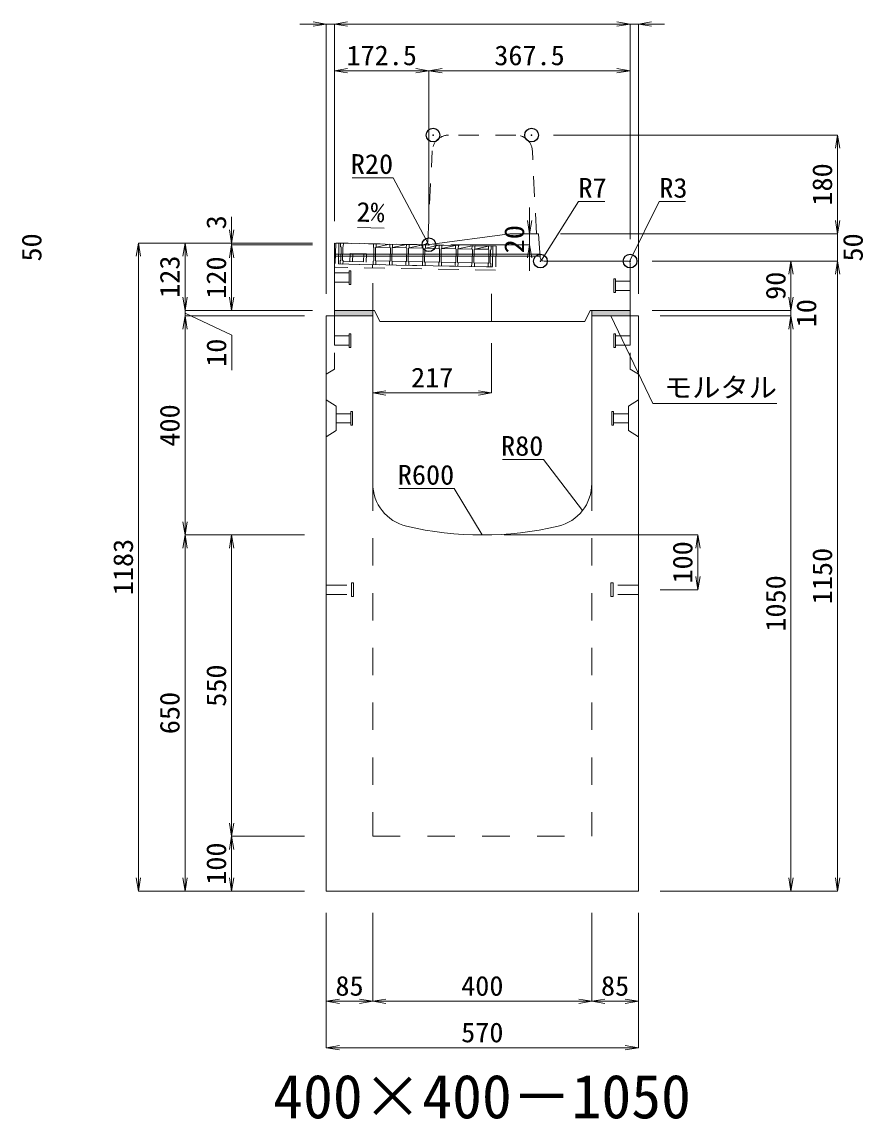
# Model space of a CAD drawing. Units: millimetres at full size. Extents: x -1809 to 57027, y -20349 to 17321.
# Drawn here: x 36227 to 37764, y -7612 to -5609 of the extents above; entities that cross this region are included whole.
import ezdxf
from ezdxf.enums import TextEntityAlignment as Align

# ---------------------------------------------------------------- set-up
doc = ezdxf.new("R2010")
doc.units = ezdxf.units.MM
doc.header["$LTSCALE"] = 50
doc.header["$PDMODE"] = 32
doc.header["$PDSIZE"] = 25
doc.linetypes.add('USER1', pattern=[2, 1, -1])
doc.linetypes.add('USER2', pattern=[1.35, 0.75, -0.6])
for name, color, linetype, lineweight in [('インサート', 3, 'USER2', 9), ('グレーチング', 7, 'USER2', 9), ('モルタル', 7, 'Continuous', 9), ('受枠', 3, 'USER2', 9), ('寸法線', 7, 'Continuous', 13), ('引出線', 4, 'Continuous', 13), ('本体', 2, 'Continuous', 13), ('目地', 132, 'Continuous', 9)]:
    doc.layers.add(name, color=color, linetype=linetype, lineweight=lineweight)
doc.layers.add('作業エリア', color=11, linetype='Continuous')
doc.layers.add('文字', color=7, linetype='Continuous')
doc.styles.add('ＭＳ 明朝', font='')
doc.styles.get('ＭＳ 明朝').set_extended_font_data('MS Mincho')

# ---------------------------------------------------------------- blocks, each defined once
blk = doc.blocks.new('open_arrow')
at = {"color": 0, "linetype": 'Continuous', "lineweight": -2}
blk.add_lwpolyline([(7.5, 1.25), (0, 0), (7.5, -1.25)], dxfattribs=at)

msp = doc.modelspace()

# ---------------------------------------------------------------- hatches: boundary and pattern name
at = {"layer": 'モルタル'}
for points in [[(36868.24, -6146.05), (36868.24, -6136.05), (36798.24, -6136.05), (36798.24, -6146.05)], [(37338.24, -6146.05), (37338.24, -6136.05), (37268.24, -6136.05), (37268.24, -6146.05)]]:
    msp.add_hatch(color=256, dxfattribs=at).paths.add_polyline_path(points)

# ---------------------------------------------------------------- linework, layer by layer
at = {"layer": 'インサート'}
for p, q in [((36798.24, -6067.55), (36825.24, -6067.55)), ((36798.24, -6067.55), (36798.24, -6084.55)), ((36828.24, -6063.55), (36825.24, -6063.55)), ((36825.24, -6063.55), (36825.24, -6088.55)), ((36828.24, -6088.55), (36828.24, -6063.55)), ((36798.24, -6084.55), (36825.24, -6084.55)), ((36825.24, -6088.55), (36828.24, -6088.55)), ((37308.24, -6078.55), (37311.24, -6078.55)), ((37308.24, -6103.55), (37308.24, -6078.55)), ((37311.24, -6078.55), (37311.24, -6103.55)), ((37338.24, -6082.55), (37311.24, -6082.55)), ((37338.24, -6082.55), (37338.24, -6099.55)), ((37311.24, -6103.55), (37308.24, -6103.55)), ((37338.24, -6099.55), (37311.24, -6099.55)), ((36798.24, -6182.55), (36825.24, -6182.55)), ((36798.24, -6182.55), (36798.24, -6199.55)), ((36828.24, -6178.55), (36825.24, -6178.55)), ((36825.24, -6178.55), (36825.24, -6203.55)), ((36828.24, -6203.55), (36828.24, -6178.55)), ((37308.24, -6178.55), (37311.24, -6178.55)), ((37308.24, -6203.55), (37308.24, -6178.55)), ((37311.24, -6178.55), (37311.24, -6203.55)), ((37338.24, -6182.55), (37311.24, -6182.55)), ((37338.24, -6182.55), (37338.24, -6199.55)), ((36798.24, -6199.55), (36825.24, -6199.55)), ((36825.24, -6203.55), (36828.24, -6203.55)), ((37311.24, -6203.55), (37308.24, -6203.55)), ((37338.24, -6199.55), (37311.24, -6199.55)), ((36801.44, -6324.55), (36828.44, -6324.55)), ((36801.44, -6324.55), (36801.44, -6341.55)), ((36831.44, -6320.55), (36828.44, -6320.55)), ((36828.44, -6320.55), (36828.44, -6345.55)), ((36831.44, -6345.55), (36831.44, -6320.55)), ((37305.04, -6320.55), (37308.04, -6320.55)), ((37305.04, -6345.55), (37305.04, -6320.55)), ((37308.04, -6320.55), (37308.04, -6345.55)), ((37335.04, -6324.55), (37308.04, -6324.55)), ((37335.04, -6324.55), (37335.04, -6341.55)), ((36801.44, -6341.55), (36828.44, -6341.55)), ((36828.44, -6345.55), (36831.44, -6345.55)), ((37308.04, -6345.55), (37305.04, -6345.55)), ((37335.04, -6341.55), (37308.04, -6341.55)), ((36783.24, -6637.55), (36829.24, -6637.55)), ((36783.24, -6654.55), (36783.24, -6637.55)), ((36829.24, -6658.55), (36829.24, -6633.55)), ((36829.24, -6633.55), (36833.24, -6633.55)), ((36833.24, -6658.55), (36833.24, -6633.55)), ((37303.24, -6633.55), (37307.24, -6633.55)), ((37303.24, -6633.55), (37303.24, -6658.55)), ((37307.24, -6633.55), (37307.24, -6658.55)), ((37353.24, -6637.55), (37307.24, -6637.55)), ((37353.24, -6637.55), (37353.24, -6654.55)), ((36783.24, -6654.55), (36829.24, -6654.55)), ((36833.24, -6658.55), (36829.24, -6658.55)), ((37307.24, -6658.55), (37303.24, -6658.55)), ((37353.24, -6654.55), (37307.24, -6654.55))]:
    msp.add_line(p, q, dxfattribs=at)
at = {"layer": 'グレーチング'}
for p, q in [((36809.53, -6013.27), (36809.41, -6019.27)), ((36809.41, -6019.27), (36810.39, -6020.29)), ((37084.48, -6018.59), (36809.53, -6013.27)), ((36810.39, -6020.29), (36809.93, -6044.29)), ((36813.39, -6020.35), (36812.93, -6044.34)), ((36814.41, -6019.37), (36813.39, -6020.35)), ((36814.53, -6013.37), (36814.41, -6019.37)), ((36869.52, -6014.43), (36869.4, -6020.43)), ((36869.4, -6020.43), (36870.38, -6021.45)), ((36870.38, -6021.45), (36869.92, -6045.45)), ((36873.38, -6021.51), (36872.92, -6045.5)), ((36874.4, -6020.53), (36873.38, -6021.51)), ((36874.52, -6014.53), (36874.4, -6020.53)), ((36874.4, -6020.53), (36899.51, -6015.01)), ((36874.4, -6020.53), (36899.4, -6021.01)), ((36899.51, -6015.01), (36899.4, -6021.01)), ((36899.4, -6021.01), (36900.38, -6022.03)), ((36900.38, -6022.03), (36899.91, -6046.03)), ((36903.38, -6022.09), (36902.91, -6046.09)), ((36904.39, -6021.11), (36903.38, -6022.09)), ((36904.51, -6015.11), (36904.39, -6021.11)), ((36904.39, -6021.11), (36929.51, -6015.59)), ((36904.39, -6021.11), (36929.39, -6021.59)), ((36929.51, -6015.59), (36929.39, -6021.59)), ((36929.39, -6021.59), (36930.37, -6022.61)), ((36930.37, -6022.61), (36929.91, -6046.61)), ((36933.37, -6022.67), (36932.91, -6046.67)), ((36934.39, -6021.69), (36933.37, -6022.67)), ((36934.51, -6015.69), (36934.39, -6021.69)), ((36934.39, -6021.69), (36959.5, -6016.17)), ((36934.39, -6021.69), (36959.38, -6022.17)), ((36959.5, -6016.17), (36959.38, -6022.17)), ((36959.38, -6022.17), (36960.36, -6023.19)), ((36960.36, -6023.19), (36959.9, -6047.19)), ((36963.36, -6023.25), (36962.9, -6047.25)), ((36964.38, -6022.27), (36963.36, -6023.25)), ((36964.5, -6016.27), (36964.38, -6022.27)), ((36964.38, -6022.27), (36989.49, -6016.76)), ((36964.38, -6022.27), (36989.38, -6022.75)), ((36989.49, -6016.76), (36989.38, -6022.75)), ((36989.38, -6022.75), (36990.36, -6023.77)), ((36990.36, -6023.77), (36989.89, -6047.77)), ((36993.36, -6023.83), (36992.89, -6047.83)), ((36994.38, -6022.85), (36993.36, -6023.83)), ((36994.49, -6016.85), (36994.38, -6022.85)), ((36994.38, -6022.85), (37019.49, -6017.34)), ((36994.38, -6022.85), (37019.37, -6023.33)), ((37019.49, -6017.34), (37019.37, -6023.33)), ((37019.37, -6023.33), (37020.35, -6024.35)), ((37020.35, -6024.35), (37019.89, -6048.35)), ((37023.35, -6024.41), (37022.89, -6048.41)), ((37024.37, -6023.43), (37023.35, -6024.41)), ((37024.49, -6017.43), (37024.37, -6023.43)), ((37024.37, -6023.43), (37049.48, -6017.92)), ((37024.37, -6023.43), (37049.37, -6023.92)), ((37049.48, -6017.92), (37049.37, -6023.92)), ((37049.37, -6023.92), (37050.35, -6024.93)), ((37050.35, -6024.93), (37049.88, -6048.93)), ((37053.35, -6024.99), (37052.88, -6048.99)), ((37054.37, -6024.01), (37053.35, -6024.99)), ((37054.48, -6018.01), (37054.37, -6024.01)), ((37054.37, -6024.01), (37079.48, -6018.5)), ((37054.37, -6024.01), (37079.36, -6024.5)), ((37079.48, -6018.5), (37079.36, -6024.5)), ((37079.36, -6024.5), (37080.34, -6025.51)), ((37080.34, -6025.51), (37079.88, -6049.51)), ((37083.34, -6025.57), (37082.88, -6049.57)), ((37084.36, -6024.59), (37083.34, -6025.57)), ((37084.48, -6018.59), (37084.36, -6024.59)), ((36808.79, -6051.26), (36808.91, -6045.27)), ((36808.91, -6045.27), (36809.93, -6044.29)), ((36813.91, -6045.36), (36812.93, -6044.34)), ((36813.79, -6051.36), (36813.91, -6045.36)), ((36813.88, -6046.86), (36868.87, -6047.93)), ((36826.67, -6032.11), (36826.38, -6047.1)), ((36826.67, -6032.11), (36856.66, -6032.69)), ((36831.67, -6032.2), (36831.38, -6047.2)), ((36851.66, -6032.59), (36851.37, -6047.59)), ((36856.66, -6032.69), (36856.37, -6047.68)), ((36868.78, -6052.43), (36868.9, -6046.43)), ((36868.9, -6046.43), (36869.92, -6045.45)), ((36872.92, -6045.5), (36899.91, -6046.03)), ((36873.9, -6046.52), (36872.92, -6045.5)), ((36873.78, -6052.52), (36873.9, -6046.52)), ((36898.78, -6053.01), (36898.89, -6047.01)), ((36898.89, -6047.01), (36899.91, -6046.03)), ((36903.89, -6047.1), (36902.91, -6046.09)), ((36902.91, -6046.09), (36929.91, -6046.61)), ((36903.78, -6053.1), (36903.89, -6047.1)), ((36928.77, -6053.59), (36928.89, -6047.59)), ((36928.89, -6047.59), (36929.91, -6046.61)), ((36933.89, -6047.68), (36932.91, -6046.67)), ((36932.91, -6046.67), (36959.9, -6047.19)), ((36933.77, -6053.68), (36933.89, -6047.68)), ((36958.76, -6054.17), (36958.88, -6048.17)), ((36958.88, -6048.17), (36959.9, -6047.19)), ((36963.88, -6048.27), (36962.9, -6047.25)), ((36962.9, -6047.25), (36989.89, -6047.77)), ((36963.76, -6054.26), (36963.88, -6048.27)), ((36988.76, -6054.75), (36988.88, -6048.75)), ((36988.88, -6048.75), (36989.89, -6047.77)), ((36993.87, -6048.85), (36992.89, -6047.83)), ((36992.89, -6047.83), (37019.89, -6048.35)), ((36993.76, -6054.84), (36993.87, -6048.85)), ((37018.87, -6049.33), (37019.89, -6048.35)), ((37023.87, -6049.43), (37022.89, -6048.41)), ((37022.89, -6048.41), (37049.88, -6048.93)), ((37048.86, -6049.91), (37049.88, -6048.93)), ((37052.88, -6048.99), (37079.88, -6049.51)), ((37053.86, -6050.01), (37052.88, -6048.99)), ((37083.74, -6056.59), (36808.79, -6051.26)), ((37018.75, -6055.33), (37018.87, -6049.33)), ((37023.75, -6055.43), (37023.87, -6049.43)), ((37048.75, -6055.91), (37048.86, -6049.91)), ((37053.75, -6056.01), (37053.86, -6050.01)), ((37078.74, -6056.49), (37078.86, -6050.49)), ((37078.86, -6050.49), (37079.88, -6049.51)), ((37083.86, -6050.59), (37082.88, -6049.57)), ((37083.74, -6056.59), (37083.86, -6050.59))]:
    msp.add_line(p, q, dxfattribs=at)
at = {"layer": 'モルタル'}
for points in [[(36798.24, -6136.05), (36868.24, -6136.05), (36868.24, -6146.05), (36798.24, -6146.05)], [(37268.24, -6136.05), (37338.24, -6136.05), (37338.24, -6146.05), (37268.24, -6146.05)]]:
    msp.add_lwpolyline(points, close=True, dxfattribs=at)
at = {"layer": '作業エリア'}
for p in [(36978.24, -5816.05), (37158.24, -5816.05), (36970.74, -6016.05), (37174.49, -6046.05), (37338.24, -6046.05)]:
    msp.add_point(p, dxfattribs=at)
at = {"layer": '受枠'}
for p, q in [((36800.53, -6013.1), (36799.68, -6057.09)), ((37093.48, -6018.77), (36800.53, -6013.1)), ((36806.53, -6013.21), (36805.79, -6051.21)), ((37087.48, -6018.65), (37086.74, -6056.64)), ((37093.48, -6018.77), (37092.62, -6062.76)), ((37092.62, -6062.76), (36799.68, -6057.09)), ((36805.79, -6051.21), (37086.74, -6056.64)), ((36867.78, -6052.41), (36867.67, -6058.41))]:
    msp.add_line(p, q, dxfattribs=at)
at = {"layer": '寸法線'}
for p, q in [((36846.24, -5613.38), (36735.24, -5613.38)), ((36783.24, -6106.03), (36783.24, -5613.38)), ((36798.24, -5613.38), (37338.24, -5613.38)), ((36798.24, -5973.03), (36798.24, -5613.38)), ((36798.24, -5973.03), (36798.24, -5613.38)), ((37290.24, -5613.38), (37401.24, -5613.38)), ((37338.24, -6006.03), (37338.24, -5613.38)), ((37338.24, -6006.03), (37338.24, -5613.38)), ((37353.24, -6106.03), (37353.24, -5613.38)), ((36970.74, -5698.38), (36798.24, -5698.38)), ((36798.24, -5973.03), (36798.24, -5698.38)), ((36970.74, -5976.03), (36970.74, -5698.38)), ((36970.74, -5698.38), (37338.24, -5698.38)), ((36970.74, -5976.03), (36970.74, -5698.38)), ((37338.24, -6006.03), (37338.24, -5698.38)), ((37198.26, -5816.05), (37717.02, -5816.05)), ((37717.02, -5996.05), (37717.02, -5816.05)), ((37154.6, -6064.05), (37154.6, -5948.05)), ((37717.02, -5948.05), (37717.02, -6094.05)), ((36610.3, -5965.05), (36610.3, -6064.05)), ((37154.6, -5996.05), (37158.76, -5996.05)), ((37210.76, -5996.05), (37717.02, -5996.05)), ((37210.76, -5996.05), (37717.02, -5996.05)), ((36440.3, -7196.05), (36440.3, -6013.05)), ((36758.22, -6013.05), (36440.3, -6013.05)), ((36525.3, -6013.05), (36525.3, -6136.05)), ((36758.22, -6013.05), (36525.3, -6013.05)), ((36758.22, -6013.05), (36610.3, -6013.05)), ((36758.22, -6016.05), (36610.3, -6016.05)), ((36610.3, -6016.05), (36610.3, -6136.05)), ((36758.22, -6016.05), (36610.3, -6016.05)), ((37010.76, -6016.05), (37154.6, -6016.05)), ((37378.26, -6046.05), (37632.02, -6046.05)), ((37378.26, -6046.05), (37717.02, -6046.05)), ((37378.26, -6046.05), (37717.02, -6046.05)), ((37632.02, -6046.05), (37632.02, -6136.05)), ((37717.02, -6046.05), (37717.02, -7196.05)), ((36525.3, -6088.05), (36525.3, -6194.05)), ((37632.02, -6088.05), (37632.02, -6194.05)), ((36758.22, -6136.05), (36525.3, -6136.05)), ((36758.22, -6136.05), (36525.3, -6136.05)), ((36525.3, -6141.05), (36610.51, -6181.26)), ((36743.22, -6146.05), (36525.3, -6146.05)), ((36525.3, -6146.05), (36525.3, -6546.05)), ((36743.22, -6146.05), (36525.3, -6146.05)), ((36758.22, -6136.05), (36610.3, -6136.05)), ((37378.26, -6136.05), (37632.02, -6136.05)), ((37378.26, -6136.05), (37632.02, -6136.05)), ((37393.26, -6146.05), (37632.02, -6146.05)), ((37393.26, -6146.05), (37632.02, -6146.05)), ((37632.02, -6146.05), (37632.02, -7196.05)), ((36610.51, -6181.26), (36610.51, -6245.32)), ((37085.24, -6196.07), (37085.24, -6286.56)), ((36868.24, -6286.56), (37085.24, -6286.56)), ((36743.22, -6546.05), (36525.3, -6546.05)), ((36525.3, -7196.05), (36525.3, -6546.05)), ((36743.22, -6546.05), (36525.3, -6546.05)), ((36610.3, -6546.05), (36610.3, -7096.05)), ((36743.22, -6546.05), (36610.3, -6546.05)), ((37108.26, -6546.05), (37462.02, -6546.05)), ((37462.02, -6546.05), (37462.02, -6646.05)), ((37393.26, -6646.05), (37462.02, -6646.05)), ((36743.22, -7096.05), (36610.3, -7096.05)), ((36610.3, -7096.05), (36610.3, -7196.05)), ((36743.22, -7096.05), (36610.3, -7096.05)), ((36743.22, -7196.05), (36440.3, -7196.05)), ((36743.22, -7196.05), (36525.3, -7196.05)), ((36743.22, -7196.05), (36610.3, -7196.05)), ((37393.26, -7196.05), (37632.02, -7196.05)), ((37393.26, -7196.05), (37717.02, -7196.05)), ((36783.24, -7236.07), (36783.24, -7397.21)), ((36783.24, -7236.07), (36783.24, -7482.21)), ((36868.24, -7236.07), (36868.24, -7397.21)), ((36868.24, -7236.07), (36868.24, -7397.21)), ((37268.24, -7236.07), (37268.24, -7397.21)), ((37268.24, -7236.07), (37268.24, -7397.21)), ((37353.24, -7236.07), (37353.24, -7397.21)), ((37353.24, -7236.07), (37353.24, -7482.21)), ((36783.24, -7397.21), (36868.24, -7397.21)), ((36868.24, -7397.21), (37268.24, -7397.21)), ((37268.24, -7397.21), (37353.24, -7397.21)), ((36783.24, -7482.21), (37353.24, -7482.21))]:
    msp.add_line(p, q, dxfattribs=at)
at = {"layer": '引出線'}
for points in [[(36970.74, -6016.01), (36905.34, -5893.94), (36830.67, -5893.94)], [(37176.22, -6044.19), (37243.97, -5937.41), (37291.9, -5937.41)], [(37337.36, -6046.93), (37391.52, -5937.41), (37439.25, -5937.41)], [(36889.27, -5985.86), (36840.53, -5984.89), (36889.27, -5985.86)], [(37303.24, -6146.05), (37379.95, -6305.82), (37605.87, -6305.82)], [(37251, -6501.63), (37179.74, -6408.52), (37105.07, -6408.52)], [(37068.24, -6546.05), (37016.88, -6461.3), (36915.87, -6461.3)]]:
    msp.add_lwpolyline(points, dxfattribs=at)
at = {"layer": '本体', "linetype": 'USER2', "lineweight": 9}
for p, q in [((37129.7, -5816.05), (37006.78, -5816.05)), ((36968.57, -6009.4), (36976.82, -5844.56)), ((37167.24, -5996.05), (37159.67, -5844.56)), ((36798.24, -6146.05), (36798.24, -6243.05)), ((37338.24, -6146.05), (37338.24, -6243.05)), ((36798.24, -6243.05), (36783.24, -6252.55)), ((37338.24, -6243.05), (37353.24, -6252.55))]:
    msp.add_line(p, q, dxfattribs=at)
at = {"layer": '本体'}
for p, q in [((37118.74, -5996.05), (36972.07, -6015.87)), ((37170.74, -5996.05), (37118.74, -5996.05)), ((37174.01, -6039.58), (37170.74, -5996.05)), ((36798.24, -6136.05), (36798.24, -6013.05)), ((36953.24, -6016.05), (36798.24, -6013.05)), ((36953.24, -6016.05), (36969.4, -6016.05)), ((37335.24, -6046.05), (37180.99, -6046.05)), ((37338.24, -6136.05), (37338.24, -6049.05)), ((36783.24, -6146.05), (36783.24, -7196.05)), ((36868.24, -6146.05), (36783.24, -6146.05)), ((36871.24, -6136.05), (36798.24, -6136.05)), ((36868.24, -6146.05), (36868.24, -6452.02)), ((36871.24, -6136.05), (36881.24, -6156.05)), ((37265.24, -6136.05), (37255.24, -6156.05)), ((37338.24, -6136.05), (37265.24, -6136.05)), ((37268.24, -6452.02), (37268.24, -6146.05)), ((37353.24, -6146.05), (37268.24, -6146.05)), ((37353.24, -7196.05), (37353.24, -6146.05)), ((37255.24, -6156.05), (36881.24, -6156.05)), ((36783.24, -7196.05), (37353.24, -7196.05))]:
    msp.add_line(p, q, dxfattribs=at)
at = {"layer": '本体', "linetype": 'USER1'}
for p, q in [((36868.24, -6136.05), (36868.24, -6052.42)), ((37085.24, -6156.05), (37085.24, -6056.62))]:
    msp.add_line(p, q, dxfattribs=at)
at = {"layer": '本体', "lineweight": 9}
for p, q in [((36783.24, -6299.05), (36801.44, -6310.55)), ((37353.24, -6299.05), (37335.04, -6310.55)), ((36801.44, -6310.55), (36801.44, -6355.55)), ((37335.04, -6310.55), (37335.04, -6355.55)), ((36783.24, -6367.05), (36801.44, -6355.55)), ((37353.24, -6367.05), (37335.04, -6355.55))]:
    msp.add_line(p, q, dxfattribs=at)
at = {"layer": '本体', "linetype": 'USER1', "lineweight": 15}
for p, q in [((36868.24, -6452.02), (36868.24, -7096.05)), ((37268.24, -6452.02), (37268.24, -7096.05)), ((36868.24, -7096.05), (37268.24, -7096.05))]:
    msp.add_line(p, q, dxfattribs=at)
at = {"layer": '本体', "linetype": 'USER2', "lineweight": 9}
for centre, radius, start, end in [((37006.78, -5846.05), 30, 90, 177.13759), ((37129.7, -5846.05), 30, 2.86241, 90), ((36961.58, -6009.05), 7, 270, 357.13759)]:
    msp.add_arc(centre, radius, start, end, dxfattribs=at)
at = {"layer": '本体'}
for centre, radius, start, end in [((36969.4, -5996.05), 20, 270, 277.69605), ((37180.99, -6039.05), 7, 184.28915, 270), ((37335.24, -6049.05), 3, 0, 90), ((36948.24, -6452.02), 80, 180, 256.65764), ((37188.24, -6452.02), 80, 283.34236, 0), ((37068.24, -5946.05), 600, 256.65764, 283.34236)]:
    msp.add_arc(centre, radius, start, end, dxfattribs=at)
at = {"layer": '目地'}
for p, q in [((36798.24, -6033.05), (37173.52, -6033.05)), ((36798.24, -6037.05), (37173.82, -6037.05))]:
    msp.add_line(p, q, dxfattribs=at)

# ---------------------------------------------------------------- block references
at = {"layer": '寸法線', "xscale": 3.2, "yscale": 3.2}
for p, rotation in [((36783.24, -5613.38), 180), ((37338.24, -5613.38), 180), ((37338.24, -5613.38), 180), ((36970.74, -5698.38), 180), ((37338.24, -5698.38), 180), ((37717.02, -5816.05), 270), ((37154.6, -5996.05), 90), ((37717.02, -5996.05), 90), ((37717.02, -5996.05), 90), ((36610.3, -6013.05), 90), ((36440.3, -6013.05), 270), ((36525.3, -6013.05), 270), ((36610.3, -6016.05), 270), ((36610.3, -6016.05), 270), ((37154.6, -6016.05), 270), ((37632.02, -6046.05), 270), ((37717.02, -6046.05), 270), ((37717.02, -6046.05), 270), ((36525.3, -6136.05), 90), ((36525.3, -6136.05), 90), ((36610.3, -6136.05), 90), ((37632.02, -6136.05), 90), ((37632.02, -6136.05), 90), ((36525.3, -6146.05), 270), ((36525.3, -6146.05), 270), ((37632.02, -6146.05), 270), ((37632.02, -6146.05), 270), ((37085.24, -6286.56), 180), ((36525.3, -6546.05), 90), ((36525.3, -6546.05), 270), ((36610.3, -6546.05), 270), ((37462.02, -6546.05), 270), ((37462.02, -6646.05), 90), ((36610.3, -7096.05), 90), ((36610.3, -7096.05), 270), ((36440.3, -7196.05), 90), ((36525.3, -7196.05), 90), ((36610.3, -7196.05), 90), ((37632.02, -7196.05), 90), ((37717.02, -7196.05), 90), ((36868.24, -7397.21), 180), ((37268.24, -7397.21), 180), ((37353.24, -7397.21), 180), ((37353.24, -7482.21), 180)]:
    msp.add_blockref('open_arrow', p, dxfattribs=dict(at, rotation=rotation))
for p in [(36798.24, -5613.38), (36798.24, -5613.38), (37353.24, -5613.38), (36798.24, -5698.38), (36970.74, -5698.38), (36868.24, -6286.56), (36783.24, -7397.21), (36868.24, -7397.21), (37268.24, -7397.21), (36783.24, -7482.21)]:
    msp.add_blockref('open_arrow', p, dxfattribs=at)
at = {"layer": '引出線', "xscale": 0.0533, "yscale": 0.0533}
for p, rotation in [((36889.27, -5985.86), 178.9), ((36970.74, -6016.01), 118.2), ((37176.22, -6044.19), 57.6), ((37337.36, -6046.93), 63.7), ((37303.24, -6146.05), 295.6), ((37251, -6501.63), 127.4), ((37068.24, -6546.05), 121.2)]:
    msp.add_blockref('open_arrow', p, dxfattribs=dict(at, rotation=rotation))

# ---------------------------------------------------------------- texts
at = {"layer": '寸法線', "style": 'ＭＳ 明朝', "width": 1.05}
for s, p in [('172.5', (36884.49, -5670.36)), ('367.5', (37154.49, -5670.36)), ('217', (36976.74, -6258.54)), ('85', (36825.74, -7369.19)), ('400', (37068.24, -7369.19)), ('85', (37310.74, -7369.19)), ('570', (37068.24, -7454.19))]:
    msp.add_text(s, height=36.03, dxfattribs=at).set_placement(p, align=Align.MIDDLE_CENTER)
for s, p in [('180', (37689, -5906.05)), ('3', (36582.3, -5975.23)), ('20', (37126.58, -6006.05)), ('50', (36245.04, -6021.05)), ('50', (37745.04, -6021.05)), ('123', (36497.28, -6074.55)), ('120', (36582.28, -6076.05)), ('90', (37604, -6091.05)), ('10', (37660.04, -6141.05)), ('10', (36582.49, -6213.29)), ('400', (36497.28, -6346.05)), ('1183', (36412.28, -6604.55)), ('100', (37434, -6596.05)), ('1150', (37689, -6621.05)), ('1050', (37604, -6671.05)), ('550', (36582.28, -6821.05)), ('650', (36497.28, -6871.05)), ('100', (36582.28, -7146.05))]:
    msp.add_text(s, height=36.03, rotation=90, dxfattribs=at).set_placement(p, align=Align.MIDDLE_CENTER)
at = {"layer": '引出線', "style": 'ＭＳ 明朝', "width": 1.05}
for s, p in [('R20', (36905.34, -5850.74)), ('R80', (37179.74, -6365.32)), ('R600', (37016.88, -6418.1))]:
    msp.add_text(s, height=36.03, dxfattribs=at).set_placement(p, align=Align.TOP_RIGHT)
for s, p in [('R7', (37243.97, -5894.21)), ('R3', (37391.52, -5894.21)), ('モルタル', (37399.95, -6258.72))]:
    msp.add_text(s, height=36.03, dxfattribs=at).set_placement(p, align=Align.TOP_LEFT)
msp.add_text('2%', height=36.03, rotation=358.854, dxfattribs=at).set_placement((36890.21, -5938.97), align=Align.TOP_RIGHT)
at = {"layer": '文字', "style": 'ＭＳ 明朝'}
msp.add_text('400×400－1050', height=80.06, dxfattribs=at).set_placement((37067.76, -7571.03), align=Align.MIDDLE_CENTER)

doc.saveas('drawing.dxf')
